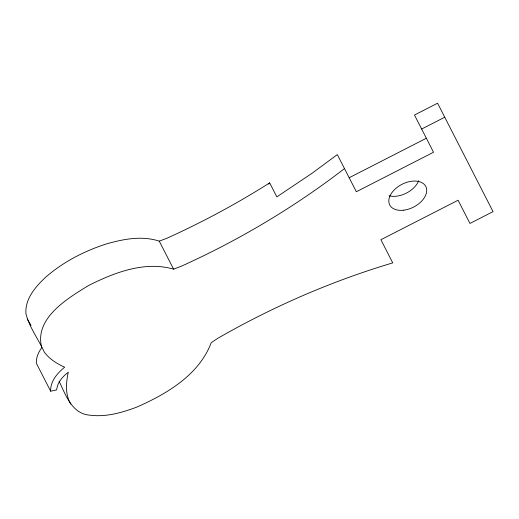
<?xml version="1.0" encoding="UTF-8"?>
<svg xmlns="http://www.w3.org/2000/svg" width="519" height="519" viewBox="0 0 519 519"><rect width="100%" height="100%" fill="white"/><g stroke="black" fill="none" stroke-linecap="round" stroke-linejoin="round"><path stroke-width="0.78" d="M70.824 404.152C64.972 394.544 66.017 382.685 68.294 372.149L64.421 375.503A27.442 17.302 -27.1 0 0 57.771 385.046L56.467 389.944L50.654 391.203C50.246 381.238 57.382 373.103 64.654 367.212C56.934 363.676 49.409 359.096 44.31 352.148C38.536 339.244 29.382 327.554 25.956 313.748C24.782 299.08 35.402 286.89 45.367 277.477C62.961 262.05 84.136 251.073 106.35 243.956C123.347 239.058 141.979 235.457 159.249 241.14L166.807 238.292A528.121 333.075 -27.1 0 0 269.672 182.876L276.841 196.876L312.101 173.242L337.331 154.591L356.345 191.745L433.527 152.249L414.48 115.036L437.575 103.216L493.05 211.629L469.954 223.442L458.082 200.237L380.901 239.726L392.747 262.88A528.121 333.075 -27.1 0 0 217.941 338.219L211.214 342.689C199.16 374.854 166.768 393.908 136.808 407.097C121.848 412.741 105.759 417.308 89.625 415.155C71.758 413.721 65.699 394.777 59.062 381.173M41.818 347.665C38.412 352.109 36.103 357.52 36.324 363.203L50.654 391.203M421.649 129.036L444.738 117.223M349.177 177.738L426.359 138.242M41.604 347.055C34.397 317.959 67.846 298.295 88.502 285.534C114.258 272.624 144.619 260.778 173.58 269.14L181.137 266.299A528.121 333.075 -27.1 0 0 344.499 168.591M31.023 325.355L27.273 319.055M159.249 241.14L173.58 269.14M418.716 180.67A20.267 12.78 -27.1 0 1 389.153 195.799M268.79 184.18A89.268 56.299 -27.1 0 1 269.672 182.876M403.782 210.182A20.267 12.78 -27.1 0 0 425.801 186.477A20.267 12.78 -27.1 0 0 393.694 190.473A20.267 12.78 -27.1 0 0 403.782 210.182"/></g></svg>
